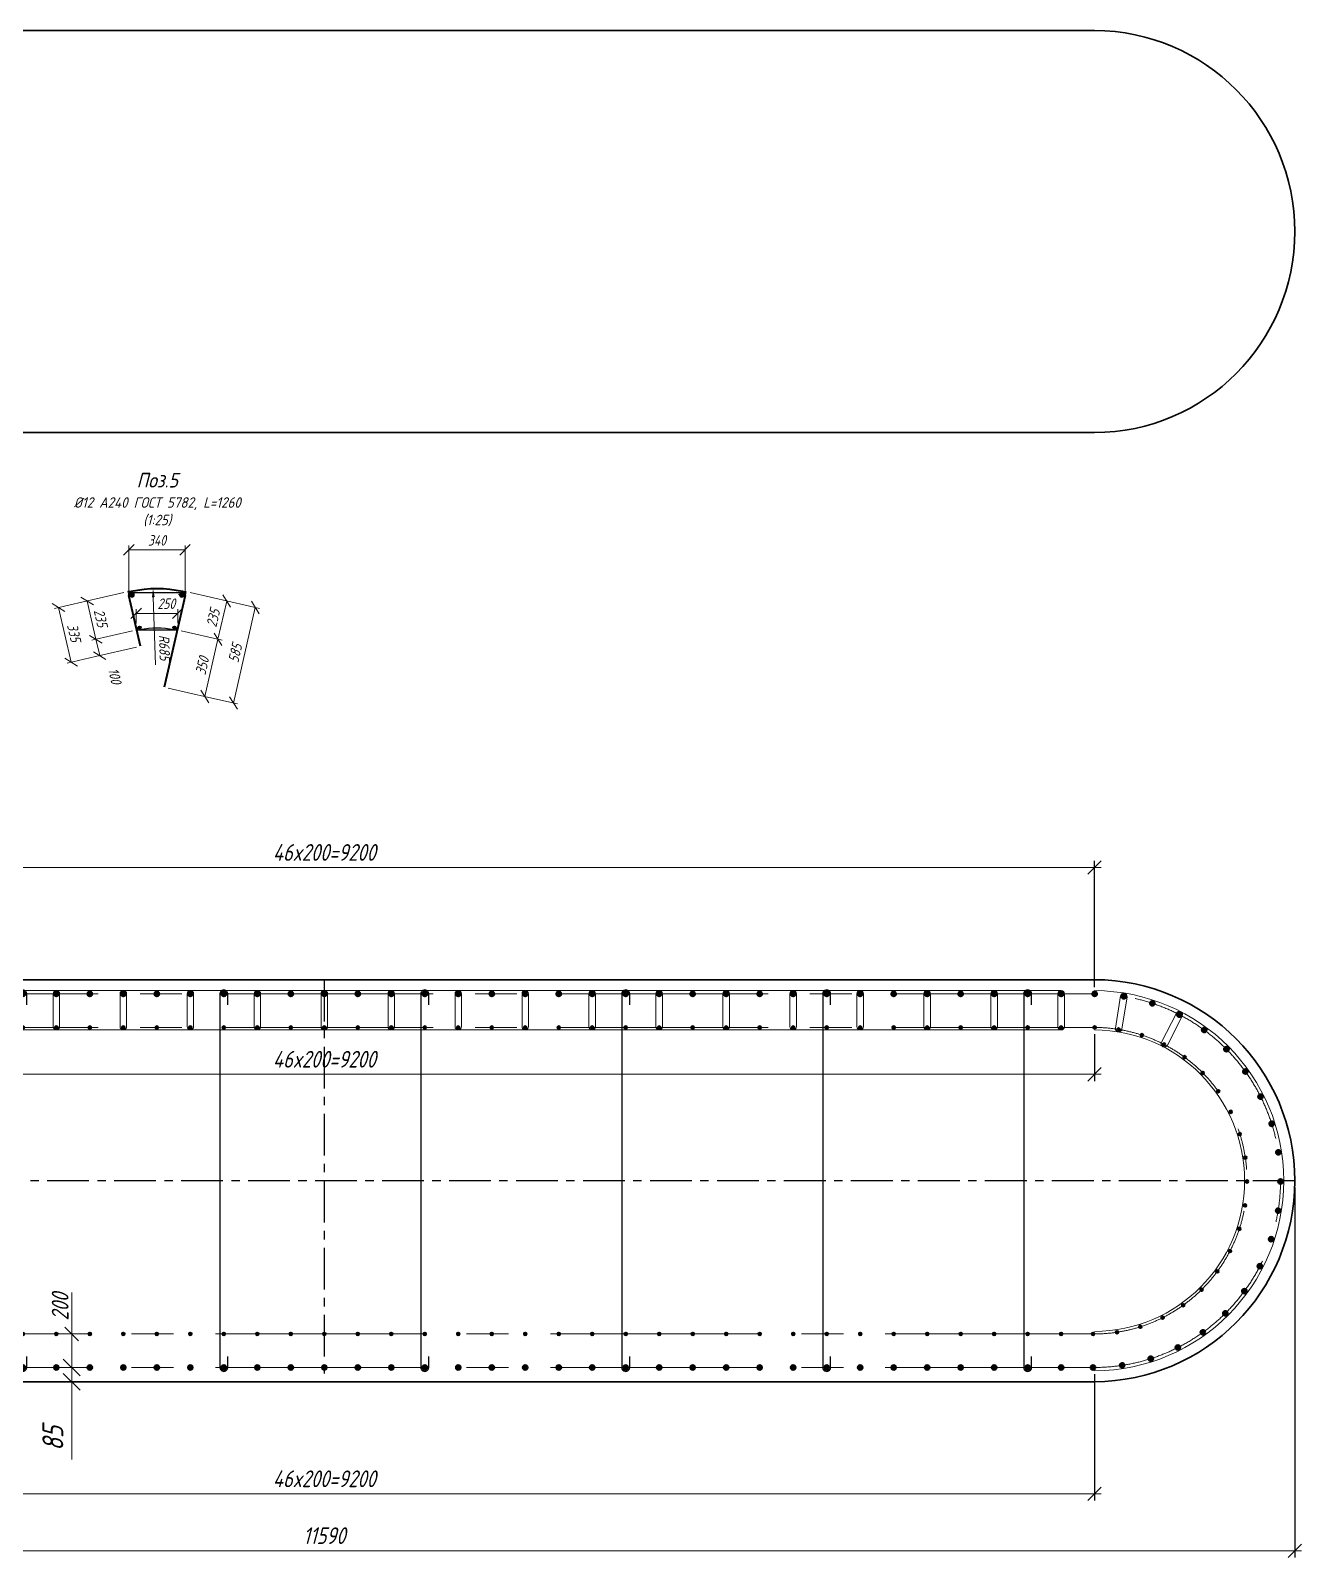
# Model space of a CAD drawing. Header units: millimetres. Extents: x 0 to 285450075, y -3000605 to 8125189010.
# Drawn here: x 6590232 to 6597821, y 140742 to 149856 of the extents above; entities that cross this region are included whole.
import ezdxf

# ---------------------------------------------------------------- set-up
doc = ezdxf.new("R2010")
doc.units = ezdxf.units.MM
doc.linetypes.add('невидимая', pattern=[9.525, 6.35, -3.175])
doc.linetypes.add('осевая', pattern=[2, 1.25, -0.25, 0.25, -0.25])
for name, color, linetype, lineweight in [('1-Бетон', 106, 'Continuous', 35), ('Арматура', 1, 'Continuous', 40), ('ИС_ОПОР_Med_раб.арматура', 6, 'Continuous', 35), ('ИС_ОПОР_Wide_раб.арматура', 6, 'Continuous', 50), ('ИС_Ось', 3, 'осевая', 18), ('ИС_Размер', 3, 'Continuous', 18), ('Хомуты', 4, 'Continuous', 18)]:
    doc.layers.add(name, color=color, linetype=linetype, lineweight=lineweight)
for name, color, linetype in [('ИС_Невидимая', 4, 'невидимая'), ('Основная', 7, 'Continuous'), ('Стяжки', 4, 'Continuous'), ('Текст', 7, 'Continuous')]:
    doc.layers.add(name, color=color, linetype=linetype)
doc.styles.add('0', font='isocpeur.ttf', dxfattribs={"width": 0.8, "oblique": 15})
doc.styles.add('ROMANS', font='isocpeur.ttf', dxfattribs={"width": 0.9, "oblique": 15})
doc.dimstyles.new('25', dxfattribs={"dimscale": 25, "dimtxt": 2.5, "dimasz": 2.5, "dimexe": 1, "dimexo": 1, "dimgap": 1, "dimtad": 1, "dimdec": 0, "dimtxsty": '0', "dimblk": 'OBLIQUE', "dimcen": 2.5, "dimclrd": 256, "dimclre": 256, "dimclrt": 256, "dimaunit": 1, "dimadec": 1, "dimazin": 0, "dimtfac": 1, "dimtdec": 0, "dimtmove": 1, "dimatfit": 3, "dimldrblk": 'OBLIQUE', "dimfxl": 1, "dimlwd": -1, "dimlwe": -1, "dimarcsym": 0})
doc.dimstyles.new('М25$4', dxfattribs={"dimscale": 25, "dimtxt": 2.5, "dimasz": 2, "dimexe": 1, "dimexo": 1, "dimgap": 1, "dimtad": 1, "dimdec": 0, "dimzin": 0, "dimdsep": 46, "dimtxsty": '0', "dimblk1": 'OBLIQUE', "dimsah": 1, "dimcen": 2, "dimdle": 1, "dimclrd": 256, "dimclre": 256, "dimclrt": 256, "dimadec": 4, "dimazin": 0, "dimtfac": 1, "dimtdec": 0, "dimtmove": 1, "dimatfit": 2, "dimfxl": 1, "dimtolj": 1, "dimtzin": 0, "dimlwd": -1, "dimlwe": -1, "dimarcsym": 0})
doc.dimstyles.new('М40(1)', dxfattribs={"dimscale": 40, "dimtxt": 2.5, "dimasz": 2, "dimexe": 1, "dimexo": 1, "dimgap": 1, "dimtad": 1, "dimdec": 0, "dimdsep": 46, "dimtxsty": '0', "dimblk1": 'OBLIQUE', "dimblk2": 'OBLIQUE', "dimsah": 1, "dimcen": 2.5, "dimdle": 1, "dimclrd": 256, "dimclre": 256, "dimclrt": 256, "dimaunit": 1, "dimadec": 1, "dimazin": 2, "dimtfac": 0.75, "dimtdec": 0, "dimtmove": 1, "dimatfit": 2, "dimldrblk": 'OBLIQUE', "dimfxl": 1, "dimtolj": 1, "dimtzin": 0, "dimlwd": -1, "dimarcsym": 0})
doc.dimstyles.new('М50', dxfattribs={"dimscale": 50, "dimtxt": 2.5, "dimasz": 2, "dimexe": 1, "dimexo": 1, "dimgap": 1, "dimtad": 1, "dimdec": 0, "dimtxsty": '0', "dimblk1": 'OBLIQUE', "dimblk2": 'OBLIQUE', "dimsah": 1, "dimcen": 2.5, "dimdle": 1, "dimclrd": 256, "dimclre": 256, "dimclrt": 256, "dimaunit": 1, "dimadec": 0, "dimazin": 0, "dimtfac": 0.75, "dimtdec": 0, "dimtmove": 1, "dimatfit": 2, "dimldrblk": 'OBLIQUE', "dimfxl": 1, "dimtolj": 1, "dimtzin": 0, "dimlwd": -1, "dimlwe": -1, "dimarcsym": 0})

# ---------------------------------------------------------------- blocks, each defined once
blk = doc.blocks.new('25А400')
h = blk.add_hatch(color=256)
h.dxf.hatch_style = 1
h.paths.add_polyline_path([(-11344.6, -47651.3, 1), (-11369.6, -47651.3, 1)])
for radius in [13.5, 12.5]:
    blk.add_circle((-11357.1, -47651.3), radius)
blk = doc.blocks.new('*U660')
at = {"layer": 'ИС_ОПОР_Wide_раб.арматура'}
blk.add_blockref('25А400', (11357.1, 47651.3), dxfattribs=at)
blk = doc.blocks.new('*U661')
at = {"layer": '1-Бетон', "color": 0, "linetype": 'ByBlock', "lineweight": -2, "transparency": 16777216}
for p in [(0, 0), (200, 0), (400, 0), (600, 0), (800, 0), (1000, 0), (1200, 0), (1400, 0), (1600, 0), (1800, 0), (2000, 0), (2200, 0), (2400, 0), (2600, 0), (2800, 0), (3000, 0), (3200, 0), (3400, 0), (3600, 0), (3800, 0), (4000, 0), (4200, 0), (4400, 0), (4600, 0), (4800, 0), (5000, 0), (5200, 0), (5400, 0), (5600, 0), (5800, 0), (6000, 0), (6200, 0), (6400, 0), (6600, 0), (6800, 0), (7000, 0), (7200, 0), (7400, 0), (7600, 0), (7800, 0), (8000, 0), (8200, 0), (8400, 0), (8600, 0), (8800, 0)]:
    blk.add_blockref('*U660', p, dxfattribs=at)
blk = doc.blocks.new('16A400')
h = blk.add_hatch(color=256)
h.dxf.hatch_style = 1
h.paths.add_polyline_path([(-8, 0, 1), (8, 0, 1)])
for radius in [9, 8]:
    blk.add_circle((0, 0), radius)
at = {"layer": 'ИС_Размер'}
for p, q in [((-9, 0), (9, 0)), ((0, -9), (0, 9))]:
    blk.add_line(p, q, dxfattribs=at)
blk = doc.blocks.new('*U690')
at = {"layer": 'ИС_ОПОР_Med_раб.арматура'}
blk.add_blockref('16A400', (0, 0), dxfattribs=at)
blk = doc.blocks.new('*U659')
at = {"layer": '1-Бетон', "color": 0, "linetype": 'ByBlock', "lineweight": -2, "transparency": 16777216}
for p in [(0, 0), (200, 0), (400, 0), (600, 0), (800, 0), (1000, 0), (1200, 0), (1400, 0), (1600, 0), (1800, 0), (2000, 0), (2200, 0), (2400, 0), (2600, 0), (2800, 0), (3000, 0), (3200, 0), (3400, 0), (3600, 0), (3800, 0), (4000, 0), (4200, 0), (4400, 0), (4600, 0), (4800, 0), (5000, 0), (5200, 0), (5400, 0), (5600, 0), (5800, 0), (6000, 0), (6200, 0), (6400, 0), (6600, 0), (6800, 0), (7000, 0), (7200, 0), (7400, 0), (7600, 0), (7800, 0), (8000, 0), (8200, 0), (8400, 0), (8600, 0), (8800, 0)]:
    blk.add_blockref('*U690', p, dxfattribs=at)
blk = doc.blocks.new('*U657')
at = {"layer": 'Стяжки'}
blk.add_lwpolyline([(23.5, 1050), (23.5, 1115, 1.000001), (-23.5, 1115), (-23.5, 0), (-23.5, -1115, 1.000001), (23.5, -1115), (23.5, -1050)], format="xyb", dxfattribs=at)
blk = doc.blocks.new('*U658')
at = {"layer": '1-Бетон', "color": 0, "linetype": 'ByBlock', "lineweight": -2, "transparency": 16777216}
for p in [(0, 0), (1200, 0), (2400, 0), (3600, 0), (4800, 0), (6000, 0), (7200, 0), (8400, 0)]:
    blk.add_blockref('*U657', p, dxfattribs=at)
blk = doc.blocks.new('_OBLIQUE')
at = {"color": 0, "linetype": 'ByBlock', "lineweight": -2}
blk.add_line((0.5, 0.5), (-0.5, -0.5), dxfattribs=at)
blk = doc.blocks.new('*D906')
at = {"layer": 'Defpoints', "color": 0, "ltscale": 1000, "transparency": 16777216}
for p in [(6596586.2, 144859.9), (6587386.6, 144105.5), (6596586.2, 144105.5)]:
    blk.add_point(p, dxfattribs=at)
at = {"layer": 'ИС_Размер', "ltscale": 1000, "transparency": 16777216}
blk.add_line((6587346.6, 144859.9), (6596626.2, 144859.9), dxfattribs=at)
at = {"layer": 'ИС_Размер', "lineweight": -2, "ltscale": 1000, "transparency": 16777216}
for p, q in [((6587386.6, 144145.5), (6587386.6, 144899.9)), ((6596586.2, 144145.5), (6596586.2, 144899.9))]:
    blk.add_line(p, q, dxfattribs=at)
at = {"layer": 'ИС_Размер', "ltscale": 1000, "transparency": 16777216, "xscale": 80, "yscale": 80, "zscale": 80, "rotation": 180}
blk.add_blockref('_OBLIQUE', (6587386.6, 144859.9), dxfattribs=at)
at = {"layer": 'ИС_Размер', "ltscale": 1000, "transparency": 16777216, "xscale": 80, "yscale": 80, "zscale": 80}
blk.add_blockref('_OBLIQUE', (6596586.2, 144859.9), dxfattribs=at)
at = {"layer": 'ИС_Размер', "ltscale": 1000, "transparency": 16777216, "insert": (6591986.4, 144949.9), "char_height": 100, "attachment_point": 5, "style": '0'}
blk.add_mtext('\\A1;46x200=9200', dxfattribs=at)
blk = doc.blocks.new('*U692')
at = {"layer": 'ИС_ОПОР_Wide_раб.арматура'}
blk.add_blockref('25А400', (11357.1, 47651.3), dxfattribs=at)
blk = doc.blocks.new('*U693')
at = {"layer": '1-Бетон', "color": 0, "linetype": 'ByBlock', "lineweight": -2, "transparency": 16777216}
for p in [(0, 0), (200, 0), (400, 0), (600, 0), (800, 0), (1000, 0), (1200, 0), (1400, 0), (1600, 0), (1800, 0), (2000, 0), (2200, 0), (2400, 0), (2600, 0), (2800, 0), (3000, 0), (3200, 0), (3400, 0), (3600, 0), (3800, 0), (4000, 0), (4200, 0), (4400, 0), (4600, 0), (4800, 0), (5000, 0), (5200, 0), (5400, 0), (5600, 0), (5800, 0), (6000, 0), (6200, 0), (6400, 0), (6600, 0), (6800, 0), (7000, 0), (7200, 0), (7400, 0), (7600, 0), (7800, 0), (8000, 0), (8200, 0), (8400, 0), (8600, 0), (8800, 0)]:
    blk.add_blockref('*U692', p, dxfattribs=at)
blk = doc.blocks.new('*U656')
at = {"layer": 'ИС_ОПОР_Med_раб.арматура'}
blk.add_blockref('16A400', (0, 0), dxfattribs=at)
blk = doc.blocks.new('*U691')
at = {"layer": '1-Бетон', "color": 0, "linetype": 'ByBlock', "lineweight": -2, "transparency": 16777216}
for p in [(0, 0), (200, 0), (400, 0), (600, 0), (800, 0), (1000, 0), (1200, 0), (1400, 0), (1600, 0), (1800, 0), (2000, 0), (2200, 0), (2400, 0), (2600, 0), (2800, 0), (3000, 0), (3200, 0), (3400, 0), (3600, 0), (3800, 0), (4000, 0), (4200, 0), (4400, 0), (4600, 0), (4800, 0), (5000, 0), (5200, 0), (5400, 0), (5600, 0), (5800, 0), (6000, 0), (6200, 0), (6400, 0), (6600, 0), (6800, 0), (7000, 0), (7200, 0), (7400, 0), (7600, 0), (7800, 0), (8000, 0), (8200, 0), (8400, 0), (8600, 0), (8800, 0)]:
    blk.add_blockref('*U656', p, dxfattribs=at)
blk = doc.blocks.new('*D895')
at = {"layer": 'Defpoints', "color": 0, "ltscale": 1000, "transparency": 16777216}
for p in [(6587387.5, 143905.5), (6596586.2, 143905.5), (6587387.5, 143625.5)]:
    blk.add_point(p, dxfattribs=at)
at = {"layer": 'ИС_Размер', "lineweight": -2, "ltscale": 1000, "transparency": 16777216}
for p, q in [((6587387.5, 143865.5), (6587387.5, 143585.5)), ((6596586.2, 143865.5), (6596586.2, 143585.5))]:
    blk.add_line(p, q, dxfattribs=at)
at = {"layer": 'ИС_Размер', "ltscale": 1000, "transparency": 16777216}
blk.add_line((6596626.2, 143625.5), (6587347.5, 143625.5), dxfattribs=at)
at = {"layer": 'ИС_Размер', "ltscale": 1000, "transparency": 16777216, "xscale": 80, "yscale": 80, "zscale": 80, "rotation": 180}
blk.add_blockref('_OBLIQUE', (6587387.5, 143625.5), dxfattribs=at)
at = {"layer": 'ИС_Размер', "ltscale": 1000, "transparency": 16777216, "xscale": 80, "yscale": 80, "zscale": 80}
blk.add_blockref('_OBLIQUE', (6596586.2, 143625.5), dxfattribs=at)
at = {"layer": 'ИС_Размер', "ltscale": 1000, "transparency": 16777216, "insert": (6591986.8, 143715.5), "char_height": 100, "attachment_point": 5, "style": '0'}
blk.add_mtext('\\A1;46x200=9200', dxfattribs=at)
blk = doc.blocks.new('*D957')
at = {"layer": 'Defpoints', "color": 0, "ltscale": 1000, "transparency": 16777216}
for p in [(6586191.4, 142990.5, -5778.2), (6597781.4, 142990.5, -5778.2), (6597781.4, 140781.5)]:
    blk.add_point(p, dxfattribs=at)
at = {"layer": 'ИС_Размер', "lineweight": -2, "ltscale": 1000, "transparency": 16777216}
for p, q in [((6586191.4, 142950.5), (6586191.4, 140741.5)), ((6597781.4, 142950.5), (6597781.4, 140741.5))]:
    blk.add_line(p, q, dxfattribs=at)
at = {"layer": 'ИС_Размер', "ltscale": 1000, "transparency": 16777216}
blk.add_line((6586151.4, 140781.5), (6597821.4, 140781.5), dxfattribs=at)
at = {"layer": 'ИС_Размер', "ltscale": 1000, "transparency": 16777216, "xscale": 80, "yscale": 80, "zscale": 80, "rotation": 180}
blk.add_blockref('_OBLIQUE', (6586191.4, 140781.5), dxfattribs=at)
at = {"layer": 'ИС_Размер', "ltscale": 1000, "transparency": 16777216, "xscale": 80, "yscale": 80, "zscale": 80}
blk.add_blockref('_OBLIQUE', (6597781.4, 140781.5), dxfattribs=at)
at = {"layer": 'ИС_Размер', "ltscale": 1000, "transparency": 16777216, "insert": (6591986.4, 140871.5), "char_height": 100, "attachment_point": 5, "style": '0'}
blk.add_mtext('\\A1;11590', dxfattribs=at)
blk = doc.blocks.new('*D896')
at = {"layer": 'Defpoints', "color": 0, "ltscale": 1000, "transparency": 16777216}
for p in [(6587386.6, 141875.5), (6596586.2, 141875.5), (6596586.2, 141121.1)]:
    blk.add_point(p, dxfattribs=at)
at = {"layer": 'ИС_Размер', "lineweight": -2, "ltscale": 1000, "transparency": 16777216}
for p, q in [((6587386.6, 141835.5), (6587386.6, 141081.1)), ((6596586.2, 141835.5), (6596586.2, 141081.1))]:
    blk.add_line(p, q, dxfattribs=at)
at = {"layer": 'ИС_Размер', "ltscale": 1000, "transparency": 16777216}
blk.add_line((6587346.6, 141121.1), (6596626.2, 141121.1), dxfattribs=at)
at = {"layer": 'ИС_Размер', "ltscale": 1000, "transparency": 16777216, "xscale": 80, "yscale": 80, "zscale": 80, "rotation": 180}
blk.add_blockref('_OBLIQUE', (6587386.6, 141121.1), dxfattribs=at)
at = {"layer": 'ИС_Размер', "ltscale": 1000, "transparency": 16777216, "xscale": 80, "yscale": 80, "zscale": 80}
blk.add_blockref('_OBLIQUE', (6596586.2, 141121.1), dxfattribs=at)
at = {"layer": 'ИС_Размер', "ltscale": 1000, "transparency": 16777216, "insert": (6591986.4, 141211.1), "char_height": 100, "attachment_point": 5, "style": '0'}
blk.add_mtext('\\A1;46x200=9200', dxfattribs=at)
blk = doc.blocks.new('*D897')
at = {"layer": 'Defpoints', "color": 0, "transparency": 16777216}
for p in [(6590586.4, 141875.5), (6590478.1, 141790.5), (6590586.4, 141790.5)]:
    blk.add_point(p, dxfattribs=at)
at = {"layer": 'ИС_Размер', "transparency": 16777216}
for p, q in [((6590478.1, 141875.5), (6590478.1, 141975.5)), ((6590536.4, 141875.5), (6590428.1, 141875.5)), ((6590478.1, 141875.5), (6590478.1, 141790.5)), ((6590478.1, 141875.5), (6590478.1, 141790.5)), ((6590536.4, 141790.5), (6590428.1, 141790.5)), ((6590478.1, 141790.5), (6590478.1, 141690.5)), ((6590478.1, 141325.3), (6590478.1, 141790.5))]:
    blk.add_line(p, q, dxfattribs=at)
at = {"layer": 'ИС_Размер', "transparency": 16777216, "xscale": 100, "yscale": 100, "zscale": 100}
for p, rotation in [((6590478.1, 141875.5), 270), ((6590478.1, 141790.5), 90)]:
    blk.add_blockref('_OBLIQUE', p, dxfattribs=dict(at, rotation=rotation))
at = {"layer": 'ИС_Размер', "transparency": 16777216, "insert": (6590365.6, 141452), "char_height": 125, "attachment_point": 5, "rotation": 90, "style": '0'}
blk.add_mtext('\\A1;85', dxfattribs=at)
blk = doc.blocks.new('*D898')
at = {"layer": 'Defpoints', "color": 0, "ltscale": 1000, "transparency": 16777216}
for p in [(6590478.1, 142075.5), (6590478.1, 142075.5), (6590478.1, 141875.5)]:
    blk.add_point(p, dxfattribs=at)
at = {"layer": 'ИС_Размер', "ltscale": 1000, "transparency": 16777216}
blk.add_line((6590478.1, 141835.5), (6590478.1, 142115.5), dxfattribs=at)
at = {"layer": 'ИС_Размер', "lineweight": -2, "ltscale": 1000, "transparency": 16777216}
for p, q in [((6590518.1, 142075.5), (6590518.1, 142075.5)), ((6590518.1, 141875.5), (6590518.1, 141875.5))]:
    blk.add_line(p, q, dxfattribs=at)
at = {"layer": 'ИС_Размер', "ltscale": 1000, "transparency": 16777216, "xscale": 80, "yscale": 80, "zscale": 80}
for p, rotation in [((6590478.1, 142075.5), 90), ((6590478.1, 141875.5), 270)]:
    blk.add_blockref('_OBLIQUE', p, dxfattribs=dict(at, rotation=rotation))
at = {"layer": 'ИС_Размер', "ltscale": 1000, "transparency": 16777216, "insert": (6590409.2, 142237.9), "char_height": 100, "attachment_point": 5, "rotation": 90, "style": '0'}
blk.add_mtext('\\A1;200', dxfattribs=at)
blk = doc.blocks.new('25A400')
h = blk.add_hatch(color=256)
h.dxf.hatch_style = 1
h.paths.add_polyline_path([(12.5, 0, 1), (-12.5, 0, 1)])
for radius in [13.5, 12.5]:
    blk.add_circle((0, 0), radius)
at = {"layer": 'ИС_Размер'}
for p, q in [((-13.5, 0), (13.5, 0)), ((0, 13.5), (0, -13.5))]:
    blk.add_line(p, q, dxfattribs=at)
blk = doc.blocks.new('*D960')
at = {"layer": 'Defpoints', "color": 0, "transparency": 16777216}
for p in [(6590819.4, 146756.6), (6590819.4, 146483.2), (6591154.9, 146483.2)]:
    blk.add_point(p, dxfattribs=at)
at = {"layer": 'ИС_Размер', "transparency": 16777216}
for p, q in [((6590819.4, 146508.2), (6590819.4, 146781.6)), ((6591154.9, 146756.6), (6590819.4, 146756.6)), ((6591154.9, 146508.2), (6591154.9, 146781.6))]:
    blk.add_line(p, q, dxfattribs=at)
at = {"layer": 'ИС_Размер', "transparency": 16777216, "xscale": 62.5, "yscale": 62.5, "zscale": 62.5, "rotation": 180}
blk.add_blockref('_OBLIQUE', (6590819.4, 146756.6), dxfattribs=at)
at = {"layer": 'ИС_Размер', "transparency": 16777216, "xscale": 62.5, "yscale": 62.5, "zscale": 62.5}
blk.add_blockref('_OBLIQUE', (6591154.9, 146756.6), dxfattribs=at)
at = {"layer": 'ИС_Размер', "transparency": 16777216, "insert": (6590987.1, 146812.8), "char_height": 62.5, "attachment_point": 5, "style": '0'}
blk.add_mtext('340', dxfattribs=at)
blk = doc.blocks.new('*D961')
at = {"layer": 'Defpoints', "color": 0, "transparency": 16777216}
for p in [(6590863.1, 146377.1), (6590863.1, 146292.7), (6591111.2, 146292.7)]:
    blk.add_point(p, dxfattribs=at)
at = {"layer": 'ИС_Размер', "transparency": 16777216}
for p, q in [((6590863.1, 146317.7), (6590863.1, 146402.1)), ((6591111.2, 146317.7), (6591111.2, 146402.1)), ((6591111.2, 146377.1), (6590863.1, 146377.1))]:
    blk.add_line(p, q, dxfattribs=at)
at = {"layer": 'ИС_Размер', "transparency": 16777216, "xscale": 62.5, "yscale": 62.5, "zscale": 62.5, "rotation": 180}
blk.add_blockref('_OBLIQUE', (6590863.1, 146377.1), dxfattribs=at)
at = {"layer": 'ИС_Размер', "transparency": 16777216, "xscale": 62.5, "yscale": 62.5, "zscale": 62.5}
blk.add_blockref('_OBLIQUE', (6591111.2, 146377.1), dxfattribs=at)
at = {"layer": 'ИС_Размер', "transparency": 16777216, "insert": (6591043.3, 146434.8), "char_height": 62.5, "attachment_point": 5, "style": '0'}
blk.add_mtext('250', dxfattribs=at)
blk = doc.blocks.new('*D962')
at = {"layer": 'Defpoints', "color": 0, "transparency": 16777216}
for p in [(6591160.2, 146506.6), (6591107.8, 146278), (6591351.5, 146222.1)]:
    blk.add_point(p, dxfattribs=at)
at = {"layer": 'ИС_Размер', "transparency": 16777216}
for p, q in [((6591184.6, 146501), (6591428.3, 146445.1)), ((6591403.9, 146450.7), (6591351.5, 146222.1)), ((6591132.2, 146272.4), (6591375.8, 146216.5))]:
    blk.add_line(p, q, dxfattribs=at)
at = {"layer": 'ИС_Размер', "transparency": 16777216, "xscale": 62.5, "yscale": 62.5, "zscale": 62.5}
for p, rotation in [((6591403.9, 146450.7), 77.07617852297695), ((6591351.5, 146222.1), 257.076178522977)]:
    blk.add_blockref('_OBLIQUE', p, dxfattribs=dict(at, rotation=rotation))
at = {"layer": 'ИС_Размер', "transparency": 16777216, "insert": (6591322.9, 146349), "char_height": 62.5, "attachment_point": 5, "rotation": 77.07618, "style": '0'}
blk.add_mtext('235', dxfattribs=at)
blk = doc.blocks.new('*D963')
at = {"layer": 'Defpoints', "color": 0, "transparency": 16777216}
for p in [(6591107.8, 146278), (6591029.5, 145936.9), (6591273.2, 145881)]:
    blk.add_point(p, dxfattribs=at)
at = {"layer": 'ИС_Размер', "transparency": 16777216}
for p, q in [((6591132.2, 146272.4), (6591375.8, 146216.5)), ((6591351.5, 146222.1), (6591273.2, 145881)), ((6591053.9, 145931.3), (6591297.6, 145875.4))]:
    blk.add_line(p, q, dxfattribs=at)
at = {"layer": 'ИС_Размер', "transparency": 16777216, "xscale": 62.5, "yscale": 62.5, "zscale": 62.5}
for p, rotation in [((6591351.5, 146222.1), 77.0761785228357), ((6591273.2, 145881), 257.0761785228357)]:
    blk.add_blockref('_OBLIQUE', p, dxfattribs=dict(at, rotation=rotation))
at = {"layer": 'ИС_Размер', "transparency": 16777216, "insert": (6591257.5, 146064.1), "char_height": 62.5, "attachment_point": 5, "rotation": 77.07618, "style": '0'}
blk.add_mtext('350', dxfattribs=at)
blk = doc.blocks.new('*D964')
at = {"layer": 'Defpoints', "color": 0, "transparency": 16777216}
for p in [(6590814, 146506.6), (6590622.8, 146222.1), (6590866.5, 146278)]:
    blk.add_point(p, dxfattribs=at)
at = {"layer": 'ИС_Размер', "transparency": 16777216}
for p, q in [((6590789.7, 146501), (6590546, 146445.1)), ((6590570.4, 146450.7), (6590622.8, 146222.1)), ((6590842.1, 146272.4), (6590598.5, 146216.5))]:
    blk.add_line(p, q, dxfattribs=at)
at = {"layer": 'ИС_Размер', "transparency": 16777216, "xscale": 62.5, "yscale": 62.5, "zscale": 62.5}
for p, rotation in [((6590570.4, 146450.7), 102.9235658119856), ((6590622.8, 146222.1), 282.9235658119856)]:
    blk.add_blockref('_OBLIQUE', p, dxfattribs=dict(at, rotation=rotation))
at = {"layer": 'ИС_Размер', "transparency": 16777216, "insert": (6590651.4, 146349), "char_height": 62.5, "attachment_point": 5, "rotation": 282.92357, "style": '0'}
blk.add_mtext('235', dxfattribs=at)
blk = doc.blocks.new('*D965')
at = {"layer": 'Defpoints', "color": 0, "transparency": 16777216}
for p in [(6590866.5, 146278), (6590645.2, 146124.6), (6590888.9, 146180.6)]:
    blk.add_point(p, dxfattribs=at)
at = {"layer": 'ИС_Размер', "transparency": 16777216}
for p, q in [((6590842.1, 146272.4), (6590598.5, 146216.5)), ((6590622.8, 146222.1), (6590645.2, 146124.6)), ((6590864.5, 146175), (6590620.8, 146119))]:
    blk.add_line(p, q, dxfattribs=at)
at = {"layer": 'ИС_Размер', "transparency": 16777216, "xscale": 62.5, "yscale": 62.5, "zscale": 62.5}
for p, rotation in [((6590622.8, 146222.1), 102.9238655297682), ((6590645.2, 146124.6), 282.9238655297682)]:
    blk.add_blockref('_OBLIQUE', p, dxfattribs=dict(at, rotation=rotation))
at = {"layer": 'ИС_Размер', "transparency": 16777216, "insert": (6590735.4, 146003.8), "char_height": 62.5, "attachment_point": 5, "rotation": 282.92387, "style": '0'}
blk.add_mtext('100', dxfattribs=at)
blk = doc.blocks.new('*D900')
at = {"layer": 'Defpoints', "color": 0, "transparency": 16777216}
for p in [(6590570.4, 146450.7), (6590645.2, 146124.6), (6590474.6, 146085.5)]:
    blk.add_point(p, dxfattribs=at)
at = {"layer": 'ИС_Размер', "transparency": 16777216}
for p, q in [((6590546, 146445.1), (6590375.4, 146405.9)), ((6590399.8, 146411.5), (6590474.6, 146085.5)), ((6590620.8, 146119), (6590450.3, 146079.9))]:
    blk.add_line(p, q, dxfattribs=at)
at = {"layer": 'ИС_Размер', "transparency": 16777216, "xscale": 62.5, "yscale": 62.5, "zscale": 62.5}
for p, rotation in [((6590399.8, 146411.5), 102.9236554145878), ((6590474.6, 146085.5), 282.9236554145878)]:
    blk.add_blockref('_OBLIQUE', p, dxfattribs=dict(at, rotation=rotation))
at = {"layer": 'ИС_Размер', "transparency": 16777216, "insert": (6590492, 146261.1), "char_height": 62.5, "attachment_point": 5, "rotation": 282.92366, "style": '0'}
blk.add_mtext('335', dxfattribs=at)
blk = doc.blocks.new('*D901')
at = {"layer": 'Defpoints', "color": 0, "transparency": 16777216}
for p in [(6591403.9, 146450.7), (6591273.2, 145881), (6591443.8, 145841.8)]:
    blk.add_point(p, dxfattribs=at)
at = {"layer": 'ИС_Размер', "transparency": 16777216}
for p, q in [((6591428.3, 146445.1), (6591598.8, 146405.9)), ((6591574.5, 146411.5), (6591443.8, 145841.8)), ((6591297.6, 145875.4), (6591468.1, 145836.2))]:
    blk.add_line(p, q, dxfattribs=at)
at = {"layer": 'ИС_Размер', "transparency": 16777216, "xscale": 62.5, "yscale": 62.5, "zscale": 62.5}
for p, rotation in [((6591574.5, 146411.5), 77.07617852291787), ((6591443.8, 145841.8), 257.0761785229179)]:
    blk.add_blockref('_OBLIQUE', p, dxfattribs=dict(at, rotation=rotation))
at = {"layer": 'ИС_Размер', "transparency": 16777216, "insert": (6591454.3, 146139.3), "char_height": 62.5, "attachment_point": 5, "rotation": 77.07618, "style": '0'}
blk.add_mtext('585', dxfattribs=at)
blk = doc.blocks.new('*D966')
at = {"layer": 'Defpoints', "color": 0, "transparency": 16777216}
for p in [(6590963.9, 146523.5), (6590987.1, 145839.4)]:
    blk.add_point(p, dxfattribs=at)
at = {"layer": 'ИС_Размер', "transparency": 16777216}
blk.add_line((6590979.3, 146070.1), (6590965.6, 146473.6), dxfattribs=at)
blk.add_solid([(6590974, 146473.8), (6590957.3, 146473.3), (6590963.9, 146523.5)], dxfattribs=at)
at = {"layer": 'ИС_Размер', "transparency": 16777216, "insert": (6591032.1, 146172.8), "char_height": 62.5, "attachment_point": 5, "rotation": 271.94391, "style": '0'}
blk.add_mtext('\\A1;R685', dxfattribs=at)

msp = doc.modelspace()

# ---------------------------------------------------------------- linework, layer by layer
at = {"layer": '1-Бетон', "elevation": -5778.159}
for points in [[(6587386.4346, 149855.99), (6596586.3708, 149855.99, -0.995847942), (6596586.3708, 147455.99), (6587386.4346, 147455.99, -0.995847942)], [(6587386.4346, 144190.4732), (6596586.3708, 144190.4732, -0.995847942), (6596586.3708, 141790.4732), (6587386.4346, 141790.4732, -0.995847942)]]:
    msp.add_lwpolyline(points, format="xyb", close=True, dxfattribs=at)
at = {"layer": 'Defpoints'}
for p, q in [((6590834.0551, 146506.578), (6590814.0483, 146506.578)), ((6590814.0483, 146506.578), (6590819.4104, 146483.2107)), ((6590835.3967, 146500.7299), (6591138.8979, 146500.7299)), ((6591116.8721, 146491.9333), (6591154.8842, 146483.2107)), ((6591140.2394, 146506.578), (6591160.2462, 146506.578)), ((6591160.2462, 146506.578), (6591154.8842, 146483.2107))]:
    msp.add_line(p, q, dxfattribs=at)
for centre, radius, start, end in [((6590882.14, 146297.0241), 19.5, 192.92386278, 282.92395598), ((6590987.1473, 145839.4176), 450, 77.07617301, 102.92395598), ((6591092.1535, 146297.0244), 19.5, 257.07617301, 347.07617578)]:
    msp.add_arc(centre, radius, start, end, dxfattribs=at)
at = {"layer": 'Арматура'}
for p, q in [((6590888.8601, 146180.5513), (6590819.4092, 146483.2104)), ((6591154.8842, 146483.2107), (6591029.5197, 145936.8844))]:
    msp.add_line(p, q, dxfattribs=at)
for centre, radius, start, end in [((6590838.4152, 146487.5717), 19.5, 102.92392937, 192.92386), ((6590987.1473, 145839.4176), 684.5, 77.07617465, 102.92394645), ((6591135.8782, 146487.572), 19.5, 347.07617299, 77.07617465)]:
    msp.add_arc(centre, radius, start, end, dxfattribs=at)
at = {"layer": 'ИС_Невидимая', "ltscale": 100}
msp.add_line((6590866.4945, 146278.0181), (6591107.7991, 146278.0183), dxfattribs=at)
at = {"layer": 'ИС_Ось', "ltscale": 1000}
for p, q in [((6587386.6146, 144105.4732, -5778.159), (6596586.1907, 144105.4732, -5778.159)), ((6587386.6146, 143905.4732, -5778.159), (6596586.1907, 143905.4732, -5778.159)), ((6596586.1907, 142075.4732, -5778.159), (6587386.6146, 142075.4732, -5778.159)), ((6596586.1907, 141875.4732, -5778.159), (6587386.6146, 141875.4732, -5778.159))]:
    msp.add_line(p, q, dxfattribs=at)
for radius in [1115.0104, 1115.0104, 915.0104, 915.0104]:
    msp.add_arc((6596581.3779, 142990.4732, -5778.159), radius, 270.24730964, 89.75269036, dxfattribs=at)
at = {"layer": 'ИС_Размер', "ltscale": 1000}
msp.add_line((6590478.1042, 142322.2143, -5778.159), (6590478.1042, 142115.4732, -5778.159), dxfattribs=at)
at = {"layer": 'Основная', "color": 2, "linetype": 'осевая', "ltscale": 200, "elevation": -5778.159}
for points in [[(6591986.4027, 144190.4732), (6591986.4027, 141790.4732)], [(6597781.3883, 142990.4732), (6586191.417, 142990.4732)]]:
    msp.add_lwpolyline(points, dxfattribs=at)
at = {"layer": 'Хомуты', "elevation": -5778.159}
for points in [[(6589986.5093, 143890.4732), (6590386.5093, 143890.4732, 0.414213562), (6590406.0093, 143909.9732), (6590406.0093, 144105.4732, 0.414213562), (6590386.5093, 144124.9732), (6589986.5093, 144124.9732, 0.414213562), (6589967.0093, 144105.4732), (6589967.0093, 143909.9732, 0.414213562), (6589986.5093, 143890.4732)], [(6590386.5093, 143890.4732), (6590786.5093, 143890.4732, 0.414213562), (6590806.0093, 143909.9732), (6590806.0093, 144105.4732, 0.414213562), (6590786.5093, 144124.9732), (6590386.5093, 144124.9732, 0.414213562), (6590367.0093, 144105.4732), (6590367.0093, 143909.9732, 0.414213562), (6590386.5093, 143890.4732)], [(6590786.5093, 143890.4732), (6591186.5093, 143890.4732, 0.414213562), (6591206.0093, 143909.9732), (6591206.0093, 144105.4732, 0.414213562), (6591186.5093, 144124.9732), (6590786.5093, 144124.9732, 0.414213562), (6590767.0093, 144105.4732), (6590767.0093, 143909.9732, 0.414213562), (6590786.5093, 143890.4732)], [(6591186.6159, 143890.4732), (6591586.6159, 143890.4732, 0.414213562), (6591606.1159, 143909.9732), (6591606.1159, 144105.4732, 0.414213562), (6591586.6159, 144124.9732), (6591186.6159, 144124.9732, 0.414213562), (6591167.1159, 144105.4732), (6591167.1159, 143909.9732, 0.414213562), (6591186.6159, 143890.4732)], [(6591586.7225, 143890.4732), (6591986.7225, 143890.4732, 0.414213562), (6592006.2225, 143909.9732), (6592006.2225, 144105.4732, 0.414213562), (6591986.7225, 144124.9732), (6591586.7225, 144124.9732, 0.414213562), (6591567.2225, 144105.4732), (6591567.2225, 143909.9732, 0.414213562), (6591586.7225, 143890.4732)], [(6591986.5093, 143890.4732), (6592386.5093, 143890.4732, 0.414213562), (6592406.0093, 143909.9732), (6592406.0093, 144105.4732, 0.414213562), (6592386.5093, 144124.9732), (6591986.5093, 144124.9732, 0.414213562), (6591967.0093, 144105.4732), (6591967.0093, 143909.9732, 0.414213562), (6591986.5093, 143890.4732)], [(6592386.6159, 143890.4732), (6592786.6159, 143890.4732, 0.414213562), (6592806.1159, 143909.9732), (6592806.1159, 144105.4732, 0.414213562), (6592786.6159, 144124.9732), (6592386.6159, 144124.9732, 0.414213562), (6592367.1159, 144105.4732), (6592367.1159, 143909.9732, 0.414213562), (6592386.6159, 143890.4732)], [(6592786.7225, 143890.4732), (6593186.7225, 143890.4732, 0.414213562), (6593206.2225, 143909.9732), (6593206.2225, 144105.4732, 0.414213562), (6593186.7225, 144124.9732), (6592786.7225, 144124.9732, 0.414213562), (6592767.2225, 144105.4732), (6592767.2225, 143909.9732, 0.414213562), (6592786.7225, 143890.4732)], [(6593186.5093, 143890.4732), (6593586.5093, 143890.4732, 0.414213562), (6593606.0093, 143909.9732), (6593606.0093, 144105.4732, 0.414213562), (6593586.5093, 144124.9732), (6593186.5093, 144124.9732, 0.414213562), (6593167.0093, 144105.4732), (6593167.0093, 143909.9732, 0.414213562), (6593186.5093, 143890.4732)], [(6593586.5093, 143890.4732), (6593986.5093, 143890.4732, 0.414213562), (6594006.0093, 143909.9732), (6594006.0093, 144105.4732, 0.414213562), (6593986.5093, 144124.9732), (6593586.5093, 144124.9732, 0.414213562), (6593567.0093, 144105.4732), (6593567.0093, 143909.9732, 0.414213562), (6593586.5093, 143890.4732)], [(6593986.6159, 143890.4732), (6594386.6159, 143890.4732, 0.414213562), (6594406.1159, 143909.9732), (6594406.1159, 144105.4732, 0.414213562), (6594386.6159, 144124.9732), (6593986.6159, 144124.9732, 0.414213562), (6593967.1159, 144105.4732), (6593967.1159, 143909.9732, 0.414213562), (6593986.6159, 143890.4732)], [(6594386.5093, 143890.4732), (6594786.5093, 143890.4732, 0.414213562), (6594806.0093, 143909.9732), (6594806.0093, 144105.4732, 0.414213562), (6594786.5093, 144124.9732), (6594386.5093, 144124.9732, 0.414213562), (6594367.0093, 144105.4732), (6594367.0093, 143909.9732, 0.414213562), (6594386.5093, 143890.4732)], [(6594786.5093, 143890.4732), (6595186.5093, 143890.4732, 0.414213562), (6595206.0093, 143909.9732), (6595206.0093, 144105.4732, 0.414213562), (6595186.5093, 144124.9732), (6594786.5093, 144124.9732, 0.414213562), (6594767.0093, 144105.4732), (6594767.0093, 143909.9732, 0.414213562), (6594786.5093, 143890.4732)], [(6595186.5093, 143890.4732), (6595586.5093, 143890.4732, 0.414213562), (6595606.0093, 143909.9732), (6595606.0093, 144105.4732, 0.414213562), (6595586.5093, 144124.9732), (6595186.5093, 144124.9732, 0.414213562), (6595167.0093, 144105.4732), (6595167.0093, 143909.9732, 0.414213562), (6595186.5093, 143890.4732)], [(6595586.6159, 143890.4732), (6595986.6159, 143890.4732, 0.414213562), (6596006.1159, 143909.9732), (6596006.1159, 144105.4732, 0.414213562), (6595986.6159, 144124.9732), (6595586.6159, 144124.9732, 0.414213562), (6595567.1159, 144105.4732), (6595567.1159, 143909.9732, 0.414213562), (6595586.6159, 143890.4732)], [(6595986.7225, 143890.4732), (6596386.7225, 143890.4732, 0.414213562), (6596406.2225, 143909.9732), (6596406.2225, 144105.4732, 0.414213562), (6596386.7225, 144124.9732), (6595986.7225, 144124.9732, 0.414213562), (6595967.2225, 144105.4732), (6595967.2225, 143909.9732, 0.414213562), (6595986.7225, 143890.4732)]]:
    msp.add_lwpolyline(points, format="xyb", dxfattribs=at)
for points in [[(6596366.9027, 143909.9732), (6596366.9027, 144105.4732, -1), (6596405.9027, 144105.4732), (6596405.9027, 143909.9732, -1)], [(6596710.7131, 143900.951), (6596741.2964, 144094.044, -1), (6596779.8163, 144087.943), (6596749.233, 143894.85, -1)], [(6596985.7359, 143816.4225), (6597074.4914, 143990.6141, -1), (6597109.2406, 143972.9084), (6597020.4851, 143798.7168, -1)]]:
    msp.add_lwpolyline(points, format="xyb", close=True, dxfattribs=at)
at = {"layer": 'Хомуты'}
for radius in [1134.5104, 900.0104]:
    msp.add_arc((6596581.3779, 142990.4732, -5778.159), radius, 270.24730964, 89.75269036, dxfattribs=at)

# ---------------------------------------------------------------- block references
at = {"layer": '1-Бетон'}
for name, p in [('*U661', (6587586.4027, 144105.4732, -5778.159)), ('*U658', (6587786.4027, 142990.4732, -5778.159)), ('*U659', (6587586.4027, 143905.4732, -5778.159))]:
    msp.add_blockref(name, p, dxfattribs=at)
at = {"layer": '1-Бетон', "xscale": -1, "rotation": 180}
for name, p in [('*U691', (6587586.4027, 142075.4732, -5778.159)), ('*U693', (6587586.4027, 141875.4732, -5778.159))]:
    msp.add_blockref(name, p, dxfattribs=at)
at = {"layer": 'Defpoints', "xscale": -1}
for p, rotation in [((6590838.416, 146487.5719), 192.9238600035402), ((6591135.8785, 146487.5719), 167.0761399224506)]:
    msp.add_blockref('25A400', p, dxfattribs=dict(at, rotation=rotation))
at = {"layer": 'Defpoints', "rotation": 77.076173}
for p in [(6590883.1238, 146292.5328), (6591091.1229, 146292.533)]:
    msp.add_blockref('16A400', p, dxfattribs=at)
at = {"layer": 'ИС_ОПОР_Med_раб.арматура'}
msp.add_blockref('16A400', (6596586.1907, 143905.4732, -5778.159), dxfattribs=at)
for p, rotation in [((6596729.269, 143893.4551, -5778.159), 351.0000000000001), ((6596868.7057, 143859.2027, -5778.159), 342), ((6597001.0674, 143803.5592, -5778.159), 333), ((6597123.095, 143727.8949, -5778.159), 323.9999999999999), ((6597231.7838, 143634.0727, -5778.159), 315), ((6597324.4573, 143524.4031, -5778.159), 306.0000000000001), ((6597398.8338, 143401.5863, -5778.159), 297), ((6597453.0819, 143268.6465, -5778.159), 288), ((6597485.8656, 143128.8572, -5778.159), 278.9999999999999), ((6597496.3779, 142985.6604, -5778.159), 270), ((6597484.3599, 142842.5821, -5778.159), 261.0000000000001), ((6597450.1074, 142703.1454, -5778.159), 252), ((6597394.4639, 142570.7837, -5778.159), 242.9999999999999), ((6597318.7996, 142448.7561, -5778.159), 234), ((6597224.9775, 142340.0673, -5778.159), 225.0000000000001), ((6597115.3078, 142247.3938, -5778.159), 216), ((6596719.7619, 142085.9855, -5778.159), 189), ((6596859.5512, 142118.7692, -5778.159), 198.0000000000001), ((6596992.491, 142173.0173, -5778.159), 206.9999999999999), ((6596576.5651, 142075.4732, -5778.159), 180)]:
    msp.add_blockref('16A400', p, dxfattribs=dict(at, rotation=rotation))
at = {"layer": 'ИС_ОПОР_Wide_раб.арматура'}
msp.add_blockref('25А400', (6607943.2754, 191756.7867, -5778.159), dxfattribs=at)
for p, rotation in [((6615432.1237, 189379.0001, -5778.159), 351.0000000000001), ((6622456.8042, 185858.974, -5778.159), 342), ((6628844.3457, 181283.3832, -5778.159), 333), ((6634437.4659, 175764.8938, -5778.159), 323.9999999999999), ((6639098.4436, 169439.3894, -5778.159), 315.0000000000001), ((6642712.5101, 162462.625, -5778.159), 306.0000000000001), ((6645190.6749, 155006.3915, -5778.159), 297.0000000000001), ((6646471.9176, 147254.2862, -5778.159), 288), ((6646524.6895, 139397.1917, -5778.159), 279.0000000000001), ((6645347.6914, 131628.5757, -5778.159), 270), ((6642969.9049, 124139.7274, -5778.159), 261.0000000000001), ((6639449.8788, 117115.0469, -5778.159), 252), ((6634874.2879, 110727.5054, -5778.159), 243.0000000000001), ((6629355.7986, 105134.3852, -5778.159), 234), ((6623030.2942, 100473.4075, -5778.159), 225.0000000000001), ((6616053.5297, 96859.341, -5778.159), 216), ((6608597.2962, 94381.1762, -5778.159), 207.0000000000001), ((6600845.1909, 93099.9335, -5778.159), 198.0000000000001), ((6585219.4805, 94224.1597, -5778.159), 180), ((6592988.0964, 93047.1616, -5778.159), 189)]:
    msp.add_blockref('25А400', p, dxfattribs=dict(at, rotation=rotation))

# ---------------------------------------------------------------- texts
at = {"layer": 'Текст', "insert": (6589520.1567, 147215.7528), "char_height": 62.5, "width": 2938.105174, "attachment_point": 1, "style": 'ROMANS'}
msp.add_mtext('\\pxqc;{\\H1.4x;Поз.5\\P}%%C12 А240 ГОСТ 5782, L=1260\\P(1:25)', dxfattribs=at)

# ---------------------------------------------------------------- dimensions: what is measured, and where the dimension line sits
at = {"layer": 'ИС_Размер', "color": 2}
dim = msp.add_linear_dim(base=(6590819.4092, 146756.578), p1=(6591154.8842, 146483.2107), p2=(6590819.4092, 146483.2104), text='340', dimstyle='25', override={"dimrnd": 5}, dxfattribs=at)
dim.commit()
dim.dimension.update_dxf_attribs({"geometry": '*D960', "text_midpoint": (6590987.1467, 146812.828)})
for p1, p2, distance, picture, middle in [((6590814.0483, 146506.578), (6590866.4945, 146278.0181), -250, '*D964', (6590651.4292, 146348.9657)), ((6591160.24624, 146506.57804), (6591107.79905, 146278.01832), 250, '*D962', (6591322.86463, 146348.96496)), ((6590570.381, 146450.6653), (6590645.1931, 146124.6373), -175, '*D900', (6590492.0451, 146261.0926)), ((6591403.91331, 146450.6642), (6591273.18675, 145880.97058), 175, '*D901', (6591454.29189, 146139.25832)), ((6591107.7991, 146278.0183), (6591029.5197, 145936.8844), 250, '*D963', (6591257.5013, 146064.1181))]:
    dim = msp.add_aligned_dim(p1=p1, p2=p2, distance=distance, dimstyle='25', override={"dimrnd": 5}, dxfattribs=at)
    dim.commit()
    dim.dimension.update_dxf_attribs({"geometry": picture, "text_midpoint": middle})
dim = msp.add_linear_dim(base=(6590863.134, 146377.1256), p1=(6591111.1595, 146292.663), p2=(6590863.134, 146292.6628), dimstyle='25', override={"dimrnd": 5}, dxfattribs=at)
dim.commit()
dim.dimension.update_dxf_attribs({"geometry": '*D961', "text_midpoint": (6591043.2573, 146378.5661), "dimtype": 160})
at = {"layer": 'ИС_Размер'}
dim = msp.add_radius_dim(center=(6590987.1473, 145839.4176), mpoint=(6590963.9283, 146523.5237), dimstyle='М25$4', dxfattribs=at)
dim.commit()
dim.dimension.update_dxf_attribs({"geometry": '*D966', "text_midpoint": (6590975.8952, 146170.9392), "dimtype": 164})
at = {"layer": 'ИС_Размер', "color": 2}
dim = msp.add_linear_dim(base=(6590645.1931, 146124.6373), p1=(6590866.4945, 146278.0181), p2=(6590888.8601, 146180.5513), angle=282.92386553, dimstyle='25', override={"dimrnd": 5}, dxfattribs=at)
dim.commit()
dim.dimension.update_dxf_attribs({"geometry": '*D965', "text_midpoint": (6590680.5738, 145991.2267), "dimtype": 161})
at = {"layer": 'ИС_Размер', "ltscale": 1000}
for base, p1, p2, picture, middle in [((6596586.1907, 144859.8811, -5778.159), (6587386.6146, 144105.4732, -5778.159), (6596586.1907, 144105.4732, -5778.159), '*D906', (6591986.4027, 144949.8811, -5778.159)), ((6587387.4779, 143625.4751, -5778.159), (6596586.1907, 143905.4732, -5778.159), (6587387.4779, 143905.4751, -5778.159), '*D895', (6591986.8343, 143715.4751, -5778.159)), ((6596586.1907, 141121.0653, -5778.159), (6587386.6146, 141875.4732, -5778.159), (6596586.1907, 141875.4732, -5778.159), '*D896', (6591986.4027, 141211.0653, -5778.159))]:
    dim = msp.add_linear_dim(base=base, p1=p1, p2=p2, text='46x200=<>', dimstyle='М40(1)', override={"dimrnd": 5}, dxfattribs=at)
    dim.commit()
    dim.dimension.update_dxf_attribs({"geometry": picture, "text_midpoint": middle})
dim = msp.add_linear_dim(base=(6597781.3883, 140781.5163), p1=(6586191.417, 142990.4732, -5778.159), p2=(6597781.3883, 142990.4732, -5778.159), dimstyle='М40(1)', override={"dimrnd": 5}, dxfattribs=at)
dim.commit()
dim.dimension.update_dxf_attribs({"geometry": '*D957', "text_midpoint": (6591986.4027, 140871.5163)})
dim = msp.add_linear_dim(base=(6590478.1042, 142075.4732, -5778.159), p1=(6590478.1042, 141875.4732, -5778.159), p2=(6590478.1042, 142075.4732, -5778.159), angle=90, dimstyle='М40(1)', override={"dimrnd": 5}, dxfattribs=at)
dim.commit()
dim.dimension.update_dxf_attribs({"geometry": '*D898', "text_midpoint": (6590499.2163, 142237.9216, -5778.159), "dimtype": 160})
at = {"layer": 'ИС_Размер'}
dim = msp.add_linear_dim(base=(6590478.1042, 141790.4732, -5778.159), p1=(6590586.4027, 141875.4732, -5778.159), p2=(6590586.4027, 141790.4732, -5778.159), angle=270, dimstyle='М50', dxfattribs=at)
dim.commit()
dim.dimension.update_dxf_attribs({"geometry": '*D897', "text_midpoint": (6590522.2963, 141452.0004, -5778.159), "dimtype": 160})

doc.saveas('drawing.dxf')
